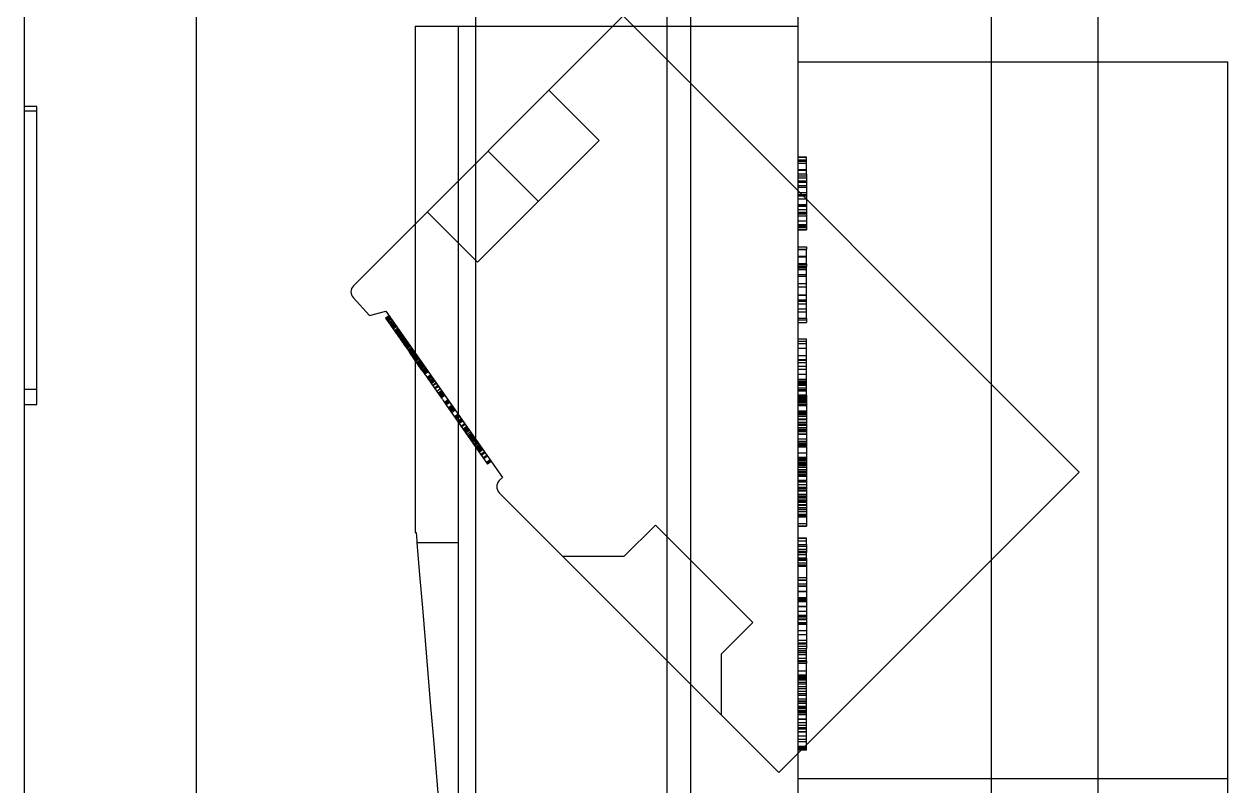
# Model space of a CAD drawing. Extents: x 0 to 233, y 0 to 414.
# Drawn here: x 7.96 to 35.79, y 175.58 to 193.18 of the extents above; entities that cross this region are included whole.
import ezdxf

# ---------------------------------------------------------------- set-up
doc = ezdxf.new("R2010")
doc.units = 0
doc.layers.add('-15N-THT. THIẾT BỊ ĐÓNG MỞ', color=40, linetype='CONTINUOUS')

# ---------------------------------------------------------------- blocks, each defined once
blk = doc.blocks.new('06 - N - SC VSD CHIẾU HÔNG ATV630U75~D11N4')
at = {"layer": '-15N-THT. THIẾT BỊ ĐÓNG MỞ'}
for p, q in [((-209.635, 171.658), (-209.635, -90.995)), ((-207.149, 28.805), (-207.149, -40.166)), ((-210.172, -92.34), (-210.172, 27.047)), ((-214.606, 26.814), (-214.606, -200.324)), ((-225.045, 25.324), (-225.045, -201.268)), ((-221.068, 15.019), (-221.068, -36.512)), ((-202.675, -40.489), (-202.675, 10.025)), ((-200.21, -40.489), (-200.21, 10.025)), ((-217.427, -19.814), (-211.192, -13.579)), ((-211.192, -13.579), (-200.647, -24.124)), ((-216.002, -13.819), (-207.149, -13.819)), ((-216.002, -13.819), (-216.002, -25.513)), ((-216.002, -13.819), (-216.002, -25.513)), ((-215.008, -13.819), (-215.008, -37.174)), ((-215.008, -13.819), (-215.008, -37.18)), ((-207.149, -13.819), (-207.149, -13.819)), ((-207.149, -14.639), (-207.149, -14.639)), ((-207.149, -14.639), (-197.207, -14.639)), ((-197.207, -33.182), (-197.207, -14.639)), ((-197.207, -14.639), (-197.207, -14.639)), ((-212.91, -15.297), (-211.75, -16.457)), ((-224.747, -15.669), (-225.045, -15.669)), ((-224.747, -15.783), (-225.045, -15.783)), ((-224.747, -22.557), (-224.747, -15.669)), ((-224.747, -15.669), (-224.747, -15.669)), ((-211.75, -16.457), (-214.562, -19.269)), ((-213.156, -17.863), (-214.316, -16.703)), ((-206.95, -16.84), (-207.149, -16.84)), ((-207.149, -16.84), (-206.95, -16.84)), ((-207.149, -16.84), (-206.95, -16.84)), ((-206.95, -16.916), (-207.149, -16.916)), ((-206.95, -16.935), (-207.149, -16.935)), ((-207.149, -16.935), (-206.95, -16.935)), ((-206.95, -16.94), (-207.149, -16.94)), ((-206.95, -17.233), (-206.95, -16.84)), ((-206.95, -16.989), (-207.149, -16.989)), ((-206.95, -16.993), (-207.149, -16.993)), ((-206.95, -17.136), (-207.149, -17.136)), ((-206.95, -17.145), (-207.149, -17.145)), ((-206.95, -17.153), (-207.149, -17.153)), ((-206.95, -17.233), (-207.149, -17.233)), ((-206.95, -17.233), (-206.95, -18.436)), ((-206.95, -17.283), (-207.149, -17.283)), ((-207.149, -17.319), (-206.95, -17.319)), ((-206.95, -17.398), (-207.149, -17.398)), ((-206.95, -17.404), (-207.149, -17.404)), ((-206.95, -17.414), (-207.149, -17.414)), ((-207.149, -17.418), (-206.95, -17.418)), ((-206.95, -17.508), (-207.149, -17.508)), ((-207.149, -17.535), (-206.95, -17.535)), ((-207.149, -17.656), (-206.95, -17.656)), ((-207.149, -17.702), (-206.95, -17.702)), ((-207.149, -17.74), (-206.95, -17.74)), ((-207.149, -17.74), (-206.95, -17.74)), ((-206.95, -17.811), (-207.149, -17.811)), ((-206.95, -17.944), (-207.149, -17.944)), ((-206.95, -17.962), (-207.149, -17.962)), ((-206.95, -17.985), (-207.149, -17.985)), ((-207.149, -18.05), (-206.95, -18.05)), ((-207.149, -18.05), (-206.95, -18.05)), ((-215.722, -18.109), (-214.562, -19.269)), ((-206.95, -18.123), (-207.149, -18.123)), ((-206.95, -18.154), (-207.149, -18.154)), ((-207.149, -18.156), (-206.95, -18.156)), ((-206.95, -18.203), (-207.149, -18.203)), ((-206.95, -18.322), (-207.149, -18.322)), ((-206.95, -18.409), (-207.149, -18.409)), ((-206.95, -18.416), (-207.149, -18.416)), ((-207.149, -18.436), (-206.95, -18.436)), ((-206.95, -18.468), (-207.149, -18.468)), ((-207.149, -18.504), (-206.95, -18.504)), ((-206.95, -18.525), (-207.149, -18.525)), ((-207.149, -18.525), (-206.95, -18.525)), ((-206.95, -18.436), (-206.95, -18.525)), ((-207.149, -18.912), (-207.149, -18.912)), ((-207.149, -18.912), (-206.95, -18.912)), ((-206.95, -18.912), (-206.95, -18.912)), ((-206.95, -18.912), (-206.95, -18.977)), ((-207.149, -18.977), (-206.95, -18.977)), ((-206.95, -18.979), (-207.149, -18.979)), ((-206.95, -19.141), (-207.149, -19.141)), ((-206.95, -19.155), (-207.149, -19.155)), ((-206.95, -19.308), (-206.95, -18.977)), ((-206.95, -19.308), (-207.149, -19.308)), ((-207.149, -19.334), (-206.95, -19.334)), ((-207.149, -19.373), (-207.149, -19.373)), ((-207.149, -19.373), (-206.95, -19.373)), ((-207.149, -19.402), (-207.149, -19.402)), ((-207.149, -19.402), (-206.95, -19.402)), ((-206.95, -19.445), (-207.149, -19.445)), ((-206.95, -19.308), (-206.95, -19.373)), ((-206.95, -19.373), (-206.95, -19.373)), ((-206.95, -20.572), (-206.95, -19.373)), ((-206.95, -19.402), (-206.95, -19.402)), ((-206.95, -19.559), (-207.149, -19.559)), ((-206.95, -19.604), (-207.149, -19.604)), ((-217.427, -19.814), (-217.427, -19.814)), ((-206.95, -19.771), (-207.149, -19.771)), ((-207.149, -19.838), (-206.95, -19.838)), ((-206.95, -20.034), (-207.149, -20.034)), ((-206.95, -20.041), (-207.149, -20.041)), ((-217.433, -20.089), (-217.433, -20.089)), ((-217.433, -20.089), (-217.057, -20.499)), ((-206.95, -20.145), (-207.149, -20.145)), ((-207.149, -20.173), (-207.149, -20.173)), ((-207.149, -20.173), (-206.95, -20.173)), ((-207.149, -20.173), (-206.95, -20.173)), ((-206.95, -20.242), (-207.149, -20.242)), ((-206.95, -20.173), (-206.95, -20.173)), ((-217.057, -20.499), (-216.68, -20.398)), ((-217.057, -20.499), (-217.057, -20.499)), ((-216.603, -20.508), (-216.684, -20.565)), ((-216.684, -20.565), (-216.684, -20.565)), ((-216.684, -20.565), (-216.481, -20.856)), ((-216.68, -20.398), (-216.68, -20.398)), ((-216.68, -20.398), (-213.985, -24.246)), ((-216.586, -20.532), (-216.667, -20.589)), ((-216.667, -20.589), (-216.667, -20.589)), ((-216.576, -20.546), (-216.657, -20.604)), ((-216.573, -20.55), (-216.655, -20.607)), ((-216.57, -20.555), (-216.651, -20.612)), ((-216.56, -20.57), (-216.641, -20.627)), ((-216.641, -20.627), (-216.56, -20.57)), ((-216.554, -20.577), (-216.636, -20.634)), ((-216.553, -20.58), (-216.634, -20.637)), ((-216.634, -20.637), (-216.553, -20.58)), ((-216.55, -20.583), (-216.632, -20.64)), ((-216.603, -20.508), (-216.603, -20.508)), ((-216.586, -20.532), (-216.586, -20.532)), ((-216.573, -20.55), (-216.573, -20.55)), ((-216.55, -20.583), (-216.55, -20.583)), ((-206.95, -20.354), (-207.149, -20.354)), ((-206.95, -20.421), (-207.149, -20.421)), ((-206.95, -20.572), (-207.149, -20.572)), ((-207.149, -20.598), (-206.95, -20.598)), ((-206.95, -20.572), (-206.95, -20.664)), ((-216.655, -20.607), (-216.655, -20.607)), ((-216.632, -20.64), (-216.632, -20.64)), ((-216.609, -20.673), (-216.527, -20.616)), ((-216.527, -20.616), (-216.608, -20.673)), ((-216.526, -20.617), (-216.608, -20.674)), ((-216.608, -20.674), (-216.608, -20.674)), ((-216.525, -20.619), (-216.607, -20.676)), ((-216.514, -20.634), (-216.596, -20.691)), ((-216.495, -20.662), (-216.577, -20.719)), ((-216.494, -20.663), (-216.576, -20.72)), ((-216.576, -20.72), (-216.576, -20.72)), ((-216.481, -20.683), (-216.562, -20.74)), ((-216.475, -20.69), (-216.557, -20.747)), ((-216.474, -20.692), (-216.555, -20.749)), ((-216.465, -20.704), (-216.547, -20.761)), ((-216.462, -20.709), (-216.543, -20.766)), ((-216.455, -20.719), (-216.537, -20.776)), ((-216.45, -20.726), (-216.532, -20.783)), ((-216.532, -20.783), (-216.532, -20.783)), ((-216.449, -20.727), (-216.531, -20.784)), ((-216.526, -20.617), (-216.526, -20.617)), ((-216.433, -20.75), (-216.515, -20.807)), ((-216.429, -20.757), (-216.51, -20.814)), ((-216.51, -20.814), (-216.51, -20.814)), ((-216.494, -20.663), (-216.494, -20.663)), ((-216.401, -20.796), (-216.482, -20.853)), ((-216.481, -20.856), (-216.399, -20.799)), ((-216.48, -20.856), (-216.481, -20.856)), ((-216.399, -20.799), (-216.48, -20.856)), ((-216.48, -20.856), (-216.48, -20.857)), ((-216.48, -20.857), (-216.479, -20.858)), ((-216.479, -20.858), (-216.477, -20.861)), ((-216.477, -20.861), (-216.474, -20.865)), ((-216.393, -20.808), (-216.474, -20.865)), ((-216.474, -20.865), (-216.393, -20.808)), ((-216.474, -20.865), (-216.471, -20.87)), ((-216.391, -20.811), (-216.472, -20.868)), ((-216.472, -20.868), (-216.472, -20.868)), ((-216.471, -20.87), (-216.466, -20.877)), ((-216.466, -20.877), (-216.461, -20.884)), ((-216.37, -20.841), (-216.451, -20.898)), ((-216.451, -20.898), (-216.37, -20.841)), ((-216.45, -20.726), (-216.45, -20.726)), ((-216.368, -20.843), (-216.45, -20.9)), ((-216.359, -20.856), (-216.44, -20.913)), ((-216.351, -20.867), (-216.433, -20.924)), ((-216.351, -20.867), (-216.433, -20.924)), ((-216.433, -20.924), (-216.351, -20.867)), ((-216.429, -20.757), (-216.429, -20.757)), ((-216.345, -20.876), (-216.427, -20.933)), ((-216.391, -20.811), (-216.391, -20.811)), ((-216.359, -20.856), (-216.359, -20.856)), ((-207.149, -20.664), (-207.149, -20.664)), ((-207.149, -20.664), (-206.95, -20.664)), ((-206.95, -20.664), (-206.95, -20.664)), ((-216.461, -20.884), (-216.455, -20.893)), ((-216.455, -20.893), (-216.447, -20.903)), ((-216.447, -20.903), (-216.439, -20.915)), ((-216.44, -20.913), (-216.44, -20.913)), ((-216.439, -20.915), (-216.431, -20.927)), ((-216.431, -20.927), (-216.421, -20.941)), ((-216.341, -20.882), (-216.423, -20.939)), ((-216.421, -20.941), (-216.41, -20.956)), ((-216.417, -20.947), (-216.335, -20.89)), ((-216.335, -20.89), (-216.416, -20.947)), ((-216.33, -20.898), (-216.411, -20.955)), ((-216.41, -20.957), (-216.328, -20.9)), ((-216.41, -20.956), (-216.399, -20.973)), ((-216.328, -20.9), (-216.409, -20.957)), ((-216.399, -20.973), (-216.387, -20.99)), ((-216.313, -20.922), (-216.394, -20.979)), ((-216.31, -20.926), (-216.391, -20.983)), ((-216.308, -20.928), (-216.39, -20.985)), ((-216.305, -20.933), (-216.387, -20.99)), ((-216.387, -20.99), (-216.376, -21.005)), ((-216.302, -20.937), (-216.384, -20.994)), ((-216.384, -20.994), (-216.302, -20.937)), ((-216.301, -20.938), (-216.383, -20.995)), ((-216.383, -20.995), (-216.383, -20.995)), ((-216.3, -20.941), (-216.381, -20.998)), ((-216.297, -20.944), (-216.379, -21.001)), ((-216.296, -20.947), (-216.377, -21.004)), ((-216.376, -21.005), (-216.366, -21.02)), ((-216.292, -20.952), (-216.373, -21.009)), ((-216.292, -20.952), (-216.373, -21.009)), ((-216.289, -20.956), (-216.371, -21.013)), ((-216.285, -20.961), (-216.367, -21.018)), ((-216.366, -21.02), (-216.355, -21.035)), ((-216.282, -20.967), (-216.363, -21.024)), ((-216.278, -20.972), (-216.359, -21.029)), ((-216.275, -20.976), (-216.357, -21.033)), ((-216.355, -21.035), (-216.343, -21.052)), ((-216.264, -20.991), (-216.346, -21.048)), ((-216.343, -21.052), (-216.332, -21.068)), ((-216.259, -20.999), (-216.34, -21.056)), ((-216.256, -21.003), (-216.338, -21.06)), ((-216.332, -21.068), (-216.32, -21.086)), ((-216.249, -21.013), (-216.33, -21.07)), ((-216.32, -21.086), (-216.307, -21.104)), ((-216.237, -21.03), (-216.319, -21.087)), ((-216.308, -20.928), (-216.313, -20.922)), ((-216.231, -21.039), (-216.313, -21.096)), ((-216.313, -21.096), (-216.313, -21.096)), ((-216.23, -21.04), (-216.312, -21.097)), ((-216.304, -20.934), (-216.308, -20.928)), ((-216.307, -21.104), (-216.294, -21.122)), ((-216.3, -20.941), (-216.304, -20.934)), ((-216.301, -20.938), (-216.301, -20.938)), ((-216.295, -20.948), (-216.3, -20.941)), ((-216.219, -21.057), (-216.3, -21.114)), ((-216.3, -21.114), (-216.3, -21.114)), ((-216.217, -21.059), (-216.299, -21.116)), ((-216.215, -21.062), (-216.296, -21.119)), ((-216.29, -20.955), (-216.295, -20.948)), ((-216.294, -21.122), (-216.281, -21.141)), ((-216.284, -20.963), (-216.29, -20.955)), ((-216.209, -21.071), (-216.29, -21.128)), ((-216.207, -21.074), (-216.288, -21.131)), ((-216.206, -21.074), (-216.288, -21.131)), ((-216.204, -21.077), (-216.286, -21.134)), ((-216.279, -20.97), (-216.284, -20.963)), ((-216.281, -21.141), (-216.268, -21.16)), ((-216.273, -20.978), (-216.279, -20.97)), ((-216.197, -21.087), (-216.279, -21.144)), ((-216.279, -21.144), (-216.197, -21.087)), ((-216.196, -21.088), (-216.278, -21.145)), ((-216.197, -21.088), (-216.278, -21.145)), ((-216.197, -21.088), (-216.278, -21.145)), ((-216.195, -21.091), (-216.276, -21.148)), ((-216.268, -20.987), (-216.273, -20.978)), ((-216.272, -21.153), (-216.191, -21.096)), ((-216.191, -21.097), (-216.272, -21.154)), ((-216.272, -21.154), (-216.191, -21.097)), ((-216.188, -21.1), (-216.269, -21.158)), ((-216.261, -20.995), (-216.268, -20.987)), ((-216.185, -21.105), (-216.266, -21.162)), ((-216.183, -21.107), (-216.265, -21.164)), ((-216.182, -21.108), (-216.264, -21.165)), ((-216.255, -21.005), (-216.261, -20.995)), ((-216.179, -21.113), (-216.261, -21.17)), ((-216.179, -21.114), (-216.26, -21.171)), ((-216.177, -21.116), (-216.258, -21.173)), ((-216.176, -21.117), (-216.258, -21.174)), ((-216.248, -21.014), (-216.255, -21.005)), ((-216.173, -21.122), (-216.255, -21.179)), ((-216.17, -21.126), (-216.252, -21.183)), ((-216.168, -21.129), (-216.249, -21.186)), ((-216.249, -21.186), (-216.168, -21.129)), ((-216.242, -21.024), (-216.248, -21.014)), ((-216.235, -21.034), (-216.242, -21.024)), ((-216.158, -21.143), (-216.239, -21.2)), ((-216.156, -21.147), (-216.237, -21.204)), ((-216.227, -21.044), (-216.235, -21.034)), ((-216.231, -21.039), (-216.231, -21.039)), ((-216.22, -21.055), (-216.227, -21.044)), ((-216.213, -21.065), (-216.22, -21.055)), ((-216.219, -21.057), (-216.219, -21.057)), ((-216.205, -21.076), (-216.213, -21.065)), ((-216.197, -21.087), (-216.205, -21.076)), ((-207.149, -21.044), (-206.95, -21.044)), ((-207.149, -21.044), (-206.95, -21.044)), ((-206.95, -21.102), (-207.149, -21.102)), ((-207.149, -21.147), (-206.95, -21.147)), ((-206.95, -22.341), (-206.95, -21.044)), ((-216.268, -21.16), (-216.254, -21.18)), ((-216.254, -21.18), (-216.24, -21.2)), ((-216.24, -21.2), (-216.226, -21.22)), ((-216.145, -21.161), (-216.227, -21.218)), ((-216.145, -21.162), (-216.226, -21.219)), ((-216.226, -21.22), (-216.211, -21.241)), ((-216.143, -21.164), (-216.225, -21.221)), ((-216.14, -21.169), (-216.221, -21.226)), ((-216.221, -21.226), (-216.221, -21.226)), ((-216.139, -21.171), (-216.22, -21.228)), ((-216.138, -21.172), (-216.219, -21.229)), ((-216.136, -21.175), (-216.217, -21.232)), ((-216.133, -21.178), (-216.215, -21.235)), ((-216.132, -21.18), (-216.214, -21.237)), ((-216.211, -21.241), (-216.196, -21.262)), ((-216.125, -21.19), (-216.207, -21.247)), ((-216.117, -21.201), (-216.199, -21.258)), ((-216.196, -21.262), (-216.181, -21.283)), ((-216.113, -21.207), (-216.195, -21.264)), ((-216.109, -21.213), (-216.191, -21.27)), ((-216.181, -21.283), (-216.166, -21.305)), ((-216.087, -21.244), (-216.169, -21.301)), ((-216.085, -21.248), (-216.166, -21.305)), ((-216.084, -21.249), (-216.166, -21.306)), ((-216.166, -21.305), (-216.151, -21.327)), ((-216.166, -21.306), (-216.166, -21.306)), ((-216.083, -21.25), (-216.165, -21.307)), ((-216.081, -21.253), (-216.163, -21.31)), ((-216.08, -21.254), (-216.162, -21.311)), ((-216.079, -21.256), (-216.161, -21.313)), ((-216.078, -21.258), (-216.159, -21.315)), ((-216.073, -21.264), (-216.155, -21.321)), ((-216.072, -21.266), (-216.154, -21.323)), ((-216.151, -21.327), (-216.136, -21.349)), ((-216.065, -21.277), (-216.146, -21.334)), ((-216.064, -21.277), (-216.145, -21.334)), ((-216.063, -21.279), (-216.144, -21.336)), ((-216.062, -21.281), (-216.143, -21.338)), ((-216.061, -21.282), (-216.142, -21.339)), ((-216.06, -21.284), (-216.141, -21.341)), ((-216.14, -21.169), (-216.14, -21.169)), ((-216.057, -21.288), (-216.138, -21.345)), ((-216.055, -21.291), (-216.136, -21.348)), ((-216.054, -21.292), (-216.136, -21.349)), ((-216.054, -21.292), (-216.136, -21.349)), ((-215.844, -21.765), (-216.136, -21.349)), ((-216.049, -21.3), (-216.13, -21.357)), ((-216.036, -21.317), (-216.118, -21.374)), ((-216.035, -21.319), (-216.116, -21.376)), ((-216.033, -21.322), (-216.114, -21.379)), ((-216.029, -21.327), (-216.111, -21.384)), ((-216.028, -21.329), (-216.109, -21.386)), ((-216.025, -21.334), (-216.106, -21.391)), ((-216.022, -21.337), (-216.104, -21.394)), ((-216.021, -21.338), (-216.103, -21.395)), ((-216.103, -21.395), (-216.103, -21.395)), ((-216.019, -21.341), (-216.101, -21.398)), ((-216.018, -21.342), (-216.1, -21.399)), ((-216.018, -21.343), (-216.099, -21.4)), ((-216.014, -21.348), (-216.096, -21.405)), ((-216.006, -21.361), (-216.087, -21.418)), ((-216.087, -21.418), (-216.087, -21.418)), ((-216.084, -21.249), (-216.084, -21.249)), ((-216.001, -21.367), (-216.083, -21.424)), ((-216.074, -21.264), (-216.079, -21.256)), ((-216.068, -21.272), (-216.074, -21.264)), ((-216.063, -21.279), (-216.068, -21.272)), ((-215.987, -21.388), (-216.068, -21.445)), ((-216.058, -21.285), (-216.063, -21.279)), ((-216.054, -21.292), (-216.058, -21.285)), ((-216.05, -21.297), (-216.054, -21.292)), ((-215.971, -21.41), (-216.053, -21.467)), ((-216.047, -21.302), (-216.05, -21.297)), ((-216.044, -21.306), (-216.047, -21.302)), ((-215.965, -21.418), (-216.047, -21.475)), ((-215.965, -21.419), (-216.046, -21.476)), ((-216.041, -21.31), (-216.044, -21.306)), ((-215.961, -21.424), (-216.043, -21.481)), ((-215.96, -21.426), (-216.042, -21.483)), ((-216.039, -21.313), (-216.041, -21.31)), ((-216.038, -21.315), (-216.039, -21.313)), ((-216.036, -21.317), (-216.038, -21.315)), ((-216.035, -21.318), (-216.036, -21.317)), ((-216.035, -21.319), (-216.035, -21.318)), ((-216.035, -21.319), (-216.035, -21.319)), ((-216.021, -21.338), (-216.021, -21.338)), ((-216.006, -21.361), (-216.006, -21.361)), ((-215.971, -21.41), (-215.971, -21.41)), ((-206.95, -21.265), (-207.149, -21.265)), ((-206.95, -21.433), (-207.149, -21.433)), ((-216.053, -21.467), (-216.053, -21.467)), ((-215.944, -21.449), (-216.026, -21.506)), ((-215.928, -21.472), (-216.009, -21.529)), ((-215.926, -21.474), (-216.008, -21.531)), ((-215.923, -21.479), (-216.004, -21.536)), ((-215.92, -21.483), (-216.002, -21.54)), ((-215.919, -21.484), (-216.001, -21.541)), ((-216.001, -21.541), (-216.001, -21.541)), ((-215.916, -21.489), (-215.998, -21.546)), ((-215.915, -21.49), (-215.997, -21.547)), ((-215.914, -21.492), (-215.995, -21.549)), ((-215.914, -21.492), (-215.995, -21.549)), ((-215.911, -21.496), (-215.992, -21.553)), ((-215.907, -21.502), (-215.988, -21.559)), ((-215.884, -21.534), (-215.966, -21.591)), ((-215.966, -21.591), (-215.966, -21.591)), ((-215.883, -21.535), (-215.965, -21.592)), ((-215.874, -21.549), (-215.955, -21.606)), ((-215.856, -21.574), (-215.938, -21.631)), ((-215.853, -21.579), (-215.934, -21.636)), ((-215.849, -21.585), (-215.93, -21.642)), ((-215.93, -21.642), (-215.93, -21.642)), ((-215.919, -21.484), (-215.919, -21.484)), ((-215.835, -21.605), (-215.916, -21.662)), ((-215.832, -21.608), (-215.914, -21.665)), ((-215.826, -21.617), (-215.907, -21.674)), ((-215.819, -21.628), (-215.9, -21.685)), ((-215.818, -21.629), (-215.899, -21.686)), ((-215.812, -21.638), (-215.893, -21.695)), ((-215.811, -21.639), (-215.892, -21.696)), ((-215.81, -21.64), (-215.891, -21.697)), ((-215.803, -21.65), (-215.885, -21.707)), ((-215.884, -21.534), (-215.884, -21.534)), ((-215.8, -21.654), (-215.881, -21.712)), ((-215.881, -21.712), (-215.881, -21.712)), ((-215.797, -21.659), (-215.878, -21.716)), ((-215.791, -21.667), (-215.873, -21.724)), ((-215.786, -21.674), (-215.868, -21.731)), ((-215.868, -21.731), (-215.786, -21.674)), ((-215.784, -21.677), (-215.866, -21.734)), ((-215.849, -21.585), (-215.849, -21.585)), ((-215.763, -21.708), (-215.844, -21.765)), ((-215.8, -21.654), (-215.8, -21.654)), ((-215.797, -21.659), (-215.797, -21.659)), ((-215.791, -21.667), (-215.791, -21.667)), ((-215.784, -21.677), (-215.784, -21.677)), ((-206.95, -21.529), (-207.149, -21.529)), ((-206.95, -21.537), (-207.149, -21.537)), ((-207.149, -21.537), (-206.95, -21.537)), ((-206.95, -21.594), (-207.149, -21.594)), ((-207.149, -21.672), (-206.95, -21.672)), ((-215.878, -21.716), (-215.878, -21.716)), ((-215.873, -21.724), (-215.873, -21.724)), ((-215.866, -21.734), (-215.866, -21.734)), ((-215.844, -21.765), (-215.836, -21.777)), ((-215.836, -21.777), (-215.828, -21.787)), ((-215.828, -21.787), (-215.822, -21.796)), ((-215.745, -21.733), (-215.826, -21.79)), ((-215.822, -21.796), (-215.816, -21.804)), ((-215.736, -21.746), (-215.817, -21.803)), ((-215.734, -21.748), (-215.816, -21.806)), ((-215.816, -21.804), (-215.812, -21.811)), ((-215.732, -21.751), (-215.814, -21.808)), ((-215.812, -21.811), (-215.808, -21.817)), ((-215.808, -21.817), (-215.805, -21.821)), ((-215.726, -21.76), (-215.807, -21.817)), ((-215.725, -21.761), (-215.807, -21.818)), ((-215.805, -21.821), (-215.802, -21.824)), ((-215.723, -21.764), (-215.804, -21.821)), ((-215.802, -21.824), (-215.801, -21.827)), ((-215.801, -21.827), (-215.8, -21.828)), ((-215.718, -21.771), (-215.8, -21.828)), ((-215.8, -21.828), (-215.797, -21.832)), ((-215.8, -21.828), (-215.8, -21.828)), ((-215.715, -21.775), (-215.797, -21.832)), ((-215.797, -21.832), (-215.79, -21.841)), ((-215.797, -21.832), (-215.797, -21.832)), ((-215.79, -21.841), (-215.782, -21.854)), ((-215.701, -21.796), (-215.782, -21.853)), ((-215.782, -21.854), (-215.771, -21.869)), ((-215.695, -21.804), (-215.777, -21.861)), ((-215.771, -21.869), (-215.758, -21.887)), ((-215.758, -21.887), (-215.743, -21.909)), ((-215.743, -21.909), (-215.726, -21.934)), ((-215.644, -21.877), (-215.726, -21.934)), ((-215.726, -21.934), (-215.706, -21.962)), ((-215.715, -21.775), (-215.715, -21.775)), ((-215.632, -21.894), (-215.713, -21.951)), ((-215.625, -21.905), (-215.706, -21.962)), ((-215.706, -21.962), (-215.695, -21.978)), ((-215.623, -21.908), (-215.704, -21.965)), ((-215.704, -21.965), (-215.704, -21.965)), ((-215.621, -21.91), (-215.702, -21.967)), ((-215.695, -21.978), (-215.682, -21.996)), ((-215.609, -21.927), (-215.691, -21.984)), ((-215.691, -21.984), (-215.691, -21.984)), ((-215.589, -21.956), (-215.67, -22.013)), ((-215.67, -22.013), (-215.589, -21.956)), ((-215.67, -22.013), (-215.589, -21.956)), ((-215.566, -21.989), (-215.647, -22.046)), ((-215.623, -21.908), (-215.623, -21.908)), ((-215.609, -21.927), (-215.609, -21.927)), ((-215.564, -21.991), (-215.566, -21.989)), ((-215.566, -21.989), (-215.566, -21.989)), ((-215.562, -21.994), (-215.564, -21.991)), ((-206.95, -21.752), (-207.149, -21.752)), ((-207.149, -21.861), (-206.95, -21.861)), ((-206.95, -21.867), (-207.149, -21.867)), ((-206.95, -21.982), (-207.149, -21.982)), ((-207.149, -21.982), (-206.95, -21.982)), ((-207.149, -21.982), (-206.95, -21.982)), ((-207.149, -21.991), (-206.95, -21.991)), ((-224.747, -22.21), (-225.045, -22.21)), ((-215.682, -21.996), (-215.67, -22.014)), ((-215.67, -22.014), (-215.656, -22.033)), ((-215.656, -22.033), (-215.642, -22.054)), ((-215.642, -22.054), (-215.627, -22.075)), ((-215.557, -22.002), (-215.638, -22.059)), ((-215.556, -22.003), (-215.637, -22.06)), ((-215.637, -22.06), (-215.637, -22.06)), ((-215.637, -22.06), (-215.428, -22.359)), ((-215.554, -22.005), (-215.636, -22.062)), ((-215.55, -22.012), (-215.631, -22.069)), ((-215.544, -22.019), (-215.626, -22.077)), ((-215.515, -22.061), (-215.596, -22.118)), ((-215.509, -22.07), (-215.591, -22.127)), ((-215.591, -22.127), (-215.591, -22.127)), ((-215.509, -22.071), (-215.59, -22.128)), ((-215.507, -22.073), (-215.589, -22.13)), ((-215.559, -21.999), (-215.562, -21.994)), ((-215.554, -22.005), (-215.559, -21.999)), ((-215.556, -22.003), (-215.556, -22.003)), ((-215.549, -22.013), (-215.554, -22.005)), ((-215.473, -22.122), (-215.554, -22.179)), ((-215.543, -22.022), (-215.549, -22.013)), ((-215.465, -22.133), (-215.547, -22.19)), ((-215.463, -22.136), (-215.544, -22.193)), ((-215.535, -22.032), (-215.543, -22.022)), ((-215.458, -22.143), (-215.539, -22.2)), ((-215.527, -22.045), (-215.535, -22.032)), ((-215.517, -22.058), (-215.527, -22.045)), ((-215.507, -22.073), (-215.517, -22.058)), ((-215.509, -22.07), (-215.509, -22.07)), ((-215.501, -22.081), (-215.507, -22.073)), ((-215.495, -22.09), (-215.501, -22.081)), ((-215.42, -22.198), (-215.501, -22.255)), ((-215.489, -22.099), (-215.495, -22.09)), ((-215.482, -22.109), (-215.489, -22.099)), ((-215.475, -22.119), (-215.482, -22.109)), ((-215.467, -22.129), (-215.475, -22.119)), ((-215.39, -22.239), (-215.472, -22.296)), ((-215.46, -22.14), (-215.467, -22.129)), ((-215.383, -22.251), (-215.464, -22.308)), ((-215.452, -22.151), (-215.46, -22.14)), ((-215.444, -22.162), (-215.452, -22.151)), ((-215.436, -22.174), (-215.444, -22.162)), ((-215.428, -22.185), (-215.436, -22.174)), ((-215.42, -22.197), (-215.428, -22.185)), ((-215.411, -22.21), (-215.42, -22.197)), ((-215.402, -22.222), (-215.411, -22.21)), ((-215.393, -22.235), (-215.402, -22.222)), ((-215.384, -22.248), (-215.393, -22.235)), ((-215.39, -22.239), (-215.39, -22.239)), ((-215.375, -22.262), (-215.384, -22.248)), ((-215.365, -22.275), (-215.375, -22.262)), ((-206.95, -22.035), (-207.149, -22.035)), ((-206.95, -22.067), (-207.149, -22.067)), ((-206.95, -22.074), (-207.149, -22.074)), ((-206.95, -22.081), (-207.149, -22.081)), ((-206.95, -22.108), (-207.149, -22.108)), ((-206.95, -22.118), (-207.149, -22.118)), ((-206.95, -22.182), (-207.149, -22.182)), ((-206.95, -22.218), (-207.149, -22.218)), ((-206.95, -22.234), (-207.149, -22.234)), ((-206.95, -22.242), (-207.149, -22.242)), ((-206.95, -22.242), (-207.149, -22.242)), ((-206.95, -22.25), (-207.149, -22.25)), ((-215.472, -22.296), (-215.472, -22.296)), ((-215.368, -22.271), (-215.45, -22.328)), ((-215.366, -22.275), (-215.447, -22.332)), ((-215.365, -22.276), (-215.446, -22.333)), ((-215.361, -22.281), (-215.443, -22.338)), ((-215.361, -22.282), (-215.442, -22.339)), ((-215.36, -22.282), (-215.442, -22.34)), ((-215.356, -22.289), (-215.437, -22.346)), ((-215.347, -22.302), (-215.428, -22.359)), ((-215.428, -22.359), (-215.428, -22.359)), ((-215.428, -22.359), (-215.409, -22.386)), ((-215.337, -22.315), (-215.419, -22.372)), ((-215.335, -22.318), (-215.417, -22.375)), ((-215.332, -22.323), (-215.413, -22.38)), ((-215.331, -22.324), (-215.413, -22.381)), ((-215.413, -22.381), (-215.413, -22.381)), ((-215.409, -22.386), (-215.391, -22.412)), ((-215.313, -22.35), (-215.394, -22.407)), ((-215.391, -22.412), (-215.373, -22.438)), ((-215.373, -22.438), (-215.355, -22.463)), ((-215.356, -22.289), (-215.365, -22.275)), ((-215.346, -22.303), (-215.356, -22.289)), ((-215.355, -22.463), (-215.338, -22.488)), ((-215.347, -22.302), (-215.347, -22.302)), ((-215.337, -22.316), (-215.346, -22.303)), ((-215.338, -22.488), (-215.321, -22.512)), ((-215.328, -22.329), (-215.337, -22.316)), ((-215.331, -22.324), (-215.331, -22.324)), ((-215.319, -22.341), (-215.328, -22.329)), ((-215.24, -22.454), (-215.322, -22.511)), ((-215.321, -22.512), (-215.304, -22.536)), ((-215.239, -22.456), (-215.32, -22.513)), ((-215.31, -22.354), (-215.319, -22.341)), ((-215.235, -22.461), (-215.317, -22.518)), ((-215.233, -22.464), (-215.315, -22.521)), ((-215.232, -22.465), (-215.314, -22.522)), ((-215.302, -22.366), (-215.31, -22.354)), ((-215.304, -22.536), (-215.288, -22.559)), ((-215.294, -22.378), (-215.302, -22.366)), ((-215.218, -22.486), (-215.299, -22.543)), ((-215.285, -22.389), (-215.294, -22.378)), ((-215.211, -22.496), (-215.292, -22.553)), ((-215.209, -22.499), (-215.29, -22.556)), ((-215.207, -22.501), (-215.289, -22.558)), ((-215.278, -22.401), (-215.285, -22.389)), ((-215.2, -22.511), (-215.281, -22.569)), ((-215.27, -22.412), (-215.278, -22.401)), ((-215.262, -22.423), (-215.27, -22.412)), ((-215.255, -22.433), (-215.262, -22.423)), ((-215.247, -22.444), (-215.255, -22.433)), ((-215.24, -22.454), (-215.247, -22.444)), ((-215.234, -22.463), (-215.24, -22.454)), ((-215.227, -22.473), (-215.234, -22.463)), ((-215.221, -22.482), (-215.227, -22.473)), ((-215.215, -22.49), (-215.221, -22.482)), ((-215.209, -22.499), (-215.215, -22.49)), ((-215.199, -22.513), (-215.209, -22.499)), ((-215.19, -22.526), (-215.199, -22.513)), ((-215.181, -22.538), (-215.19, -22.526)), ((-215.174, -22.548), (-215.181, -22.538)), ((-215.168, -22.557), (-215.174, -22.548)), ((-206.95, -22.341), (-207.149, -22.341)), ((-206.95, -22.344), (-207.149, -22.344)), ((-206.95, -22.346), (-207.149, -22.346)), ((-206.95, -22.371), (-207.149, -22.371)), ((-207.149, -22.373), (-206.95, -22.373)), ((-207.149, -22.373), (-206.95, -22.373)), ((-206.95, -22.41), (-207.149, -22.41)), ((-207.149, -22.415), (-206.95, -22.415)), ((-206.95, -22.421), (-207.149, -22.421)), ((-206.95, -22.433), (-207.149, -22.433)), ((-206.95, -22.453), (-207.149, -22.453)), ((-207.149, -22.477), (-206.95, -22.477)), ((-207.149, -22.483), (-206.95, -22.483)), ((-207.149, -22.501), (-207.149, -22.501)), ((-207.149, -22.501), (-206.95, -22.501)), ((-206.95, -22.341), (-206.95, -23.236)), ((-206.95, -22.501), (-206.95, -22.501)), ((-225.045, -22.557), (-224.747, -22.557)), ((-215.289, -22.558), (-214.325, -23.934)), ((-215.288, -22.559), (-215.273, -22.581)), ((-215.273, -22.581), (-215.258, -22.602)), ((-215.153, -22.579), (-215.234, -22.636)), ((-215.152, -22.58), (-215.233, -22.637)), ((-215.15, -22.583), (-215.231, -22.64)), ((-215.139, -22.598), (-215.221, -22.655)), ((-215.136, -22.602), (-215.218, -22.659)), ((-215.134, -22.605), (-215.216, -22.662)), ((-215.134, -22.606), (-215.215, -22.663)), ((-215.124, -22.62), (-215.205, -22.677)), ((-215.124, -22.62), (-215.205, -22.677)), ((-215.205, -22.677), (-215.205, -22.677)), ((-215.111, -22.639), (-215.192, -22.696)), ((-215.107, -22.645), (-215.188, -22.702)), ((-215.095, -22.661), (-215.177, -22.718)), ((-215.094, -22.663), (-215.175, -22.72)), ((-215.163, -22.564), (-215.168, -22.557)), ((-215.159, -22.57), (-215.163, -22.564)), ((-215.156, -22.575), (-215.159, -22.57)), ((-215.154, -22.578), (-215.156, -22.575)), ((-215.074, -22.691), (-215.156, -22.748)), ((-215.152, -22.579), (-215.154, -22.578)), ((-215.152, -22.58), (-215.152, -22.579)), ((-215.15, -22.583), (-215.152, -22.58)), ((-215.147, -22.586), (-215.15, -22.583)), ((-215.145, -22.589), (-215.147, -22.586)), ((-215.143, -22.592), (-215.145, -22.589)), ((-215.141, -22.595), (-215.143, -22.592)), ((-215.139, -22.598), (-215.141, -22.595)), ((-215.13, -22.612), (-215.139, -22.598)), ((-215.122, -22.623), (-215.13, -22.612)), ((-215.124, -22.62), (-215.124, -22.62)), ((-215.116, -22.632), (-215.122, -22.623)), ((-215.111, -22.638), (-215.116, -22.632)), ((-215.109, -22.642), (-215.111, -22.638)), ((-215.107, -22.644), (-215.109, -22.642)), ((-215.107, -22.645), (-215.107, -22.644)), ((-215.009, -22.785), (-215.09, -22.842)), ((-215.006, -22.788), (-215.087, -22.845)), ((-215.005, -22.79), (-215.086, -22.847)), ((-215.003, -22.792), (-215.085, -22.849)), ((-215.001, -22.796), (-215.082, -22.853)), ((-214.995, -22.804), (-215.076, -22.861)), ((-214.979, -22.827), (-215.06, -22.884)), ((-206.95, -22.55), (-207.149, -22.55)), ((-206.95, -22.562), (-207.149, -22.562)), ((-207.149, -22.568), (-206.95, -22.568)), ((-206.95, -22.586), (-207.149, -22.586)), ((-206.95, -22.709), (-207.149, -22.709)), ((-206.95, -22.736), (-207.149, -22.736)), ((-207.149, -22.758), (-206.95, -22.758)), ((-206.95, -22.763), (-207.149, -22.763)), ((-206.95, -22.769), (-207.149, -22.769)), ((-207.149, -22.79), (-206.95, -22.79)), ((-214.978, -22.828), (-215.06, -22.885)), ((-215.06, -22.885), (-215.06, -22.885)), ((-214.968, -22.843), (-215.049, -22.9)), ((-214.936, -22.889), (-215.017, -22.946)), ((-214.922, -22.908), (-215.004, -22.965)), ((-214.916, -22.917), (-214.998, -22.974)), ((-214.914, -22.92), (-214.995, -22.977)), ((-214.913, -22.921), (-214.995, -22.978)), ((-214.912, -22.922), (-214.994, -22.979)), ((-214.908, -22.929), (-214.989, -22.986)), ((-214.906, -22.932), (-214.987, -22.989)), ((-214.899, -22.942), (-214.98, -22.999)), ((-214.978, -22.828), (-214.978, -22.828)), ((-214.967, -22.844), (-214.968, -22.843)), ((-214.966, -22.845), (-214.967, -22.844)), ((-214.965, -22.847), (-214.966, -22.845)), ((-214.963, -22.85), (-214.965, -22.847)), ((-214.96, -22.853), (-214.963, -22.85)), ((-214.957, -22.858), (-214.96, -22.853)), ((-214.953, -22.864), (-214.957, -22.858)), ((-214.949, -22.87), (-214.953, -22.864)), ((-214.943, -22.878), (-214.949, -22.87)), ((-214.937, -22.886), (-214.943, -22.878)), ((-214.931, -22.896), (-214.937, -22.886)), ((-214.855, -23.003), (-214.937, -23.061)), ((-214.937, -23.06), (-214.855, -23.003)), ((-214.855, -23.004), (-214.936, -23.061)), ((-214.854, -23.006), (-214.935, -23.063)), ((-214.935, -23.063), (-214.935, -23.063)), ((-214.924, -22.906), (-214.931, -22.896)), ((-214.849, -23.013), (-214.93, -23.07)), ((-214.844, -23.02), (-214.925, -23.077)), ((-214.916, -22.917), (-214.924, -22.906)), ((-214.908, -22.929), (-214.916, -22.917)), ((-214.899, -22.942), (-214.908, -22.929)), ((-214.892, -22.952), (-214.899, -22.942)), ((-214.884, -22.963), (-214.892, -22.952)), ((-214.809, -23.07), (-214.89, -23.127)), ((-214.805, -23.076), (-214.886, -23.133)), ((-214.876, -22.975), (-214.884, -22.963)), ((-214.796, -23.088), (-214.878, -23.145)), ((-214.867, -22.987), (-214.876, -22.975)), ((-214.858, -23), (-214.867, -22.987)), ((-214.784, -23.105), (-214.866, -23.162)), ((-214.849, -23.013), (-214.858, -23)), ((-214.854, -23.006), (-214.854, -23.006)), ((-206.95, -22.837), (-207.149, -22.837)), ((-206.95, -22.898), (-207.149, -22.898)), ((-206.95, -22.903), (-207.149, -22.903)), ((-207.149, -22.906), (-206.95, -22.906)), ((-207.149, -22.965), (-207.149, -22.965)), ((-207.149, -22.965), (-206.95, -22.965)), ((-206.95, -22.976), (-207.149, -22.976)), ((-206.95, -23.012), (-207.149, -23.012)), ((-207.149, -23.038), (-206.95, -23.038)), ((-206.95, -23.098), (-207.149, -23.098)), ((-206.95, -23.1), (-207.149, -23.1)), ((-206.95, -22.965), (-206.95, -22.965)), ((-214.771, -23.123), (-214.853, -23.18)), ((-214.757, -23.144), (-214.838, -23.202)), ((-214.755, -23.146), (-214.837, -23.203)), ((-214.756, -23.146), (-214.837, -23.203)), ((-214.755, -23.147), (-214.837, -23.204)), ((-214.75, -23.154), (-214.831, -23.211)), ((-214.75, -23.154), (-214.831, -23.211)), ((-214.747, -23.158), (-214.829, -23.215)), ((-214.746, -23.16), (-214.827, -23.217)), ((-214.721, -23.195), (-214.802, -23.252)), ((-214.72, -23.197), (-214.801, -23.254)), ((-214.697, -23.229), (-214.779, -23.286)), ((-214.687, -23.244), (-214.768, -23.301)), ((-214.678, -23.256), (-214.76, -23.313)), ((-214.679, -23.256), (-214.76, -23.313)), ((-214.673, -23.264), (-214.754, -23.321)), ((-214.754, -23.321), (-214.673, -23.264)), ((-214.754, -23.321), (-214.673, -23.264)), ((-214.664, -23.277), (-214.746, -23.334)), ((-214.658, -23.285), (-214.739, -23.343)), ((-214.655, -23.289), (-214.737, -23.346)), ((-214.643, -23.306), (-214.725, -23.363)), ((-214.641, -23.309), (-214.723, -23.366)), ((-214.633, -23.321), (-214.714, -23.378)), ((-214.714, -23.378), (-214.714, -23.378)), ((-214.632, -23.323), (-214.713, -23.38)), ((-214.632, -23.323), (-214.713, -23.38)), ((-214.629, -23.326), (-214.711, -23.383)), ((-214.625, -23.332), (-214.707, -23.389)), ((-214.623, -23.335), (-214.704, -23.392)), ((-214.607, -23.358), (-214.689, -23.415)), ((-214.596, -23.374), (-214.678, -23.431)), ((-214.595, -23.375), (-214.677, -23.432)), ((-214.592, -23.379), (-214.674, -23.436)), ((-214.59, -23.382), (-214.672, -23.439)), ((-214.633, -23.321), (-214.633, -23.321)), ((-207.149, -23.132), (-206.95, -23.132)), ((-207.149, -23.132), (-206.95, -23.132)), ((-206.95, -23.156), (-207.149, -23.156)), ((-206.95, -23.179), (-207.149, -23.179)), ((-206.95, -23.19), (-207.149, -23.19)), ((-207.149, -23.236), (-206.95, -23.236)), ((-206.95, -23.253), (-207.149, -23.253)), ((-206.95, -23.358), (-207.149, -23.358)), ((-206.95, -23.236), (-206.95, -23.829)), ((-214.588, -23.385), (-214.67, -23.442)), ((-214.566, -23.417), (-214.647, -23.474)), ((-214.556, -23.43), (-214.638, -23.487)), ((-214.552, -23.437), (-214.633, -23.494)), ((-214.536, -23.459), (-214.618, -23.516)), ((-214.517, -23.487), (-214.598, -23.544)), ((-214.508, -23.499), (-214.59, -23.556)), ((-214.505, -23.504), (-214.586, -23.562)), ((-214.493, -23.522), (-214.574, -23.579)), ((-214.476, -23.545), (-214.557, -23.602)), ((-214.557, -23.602), (-214.557, -23.602)), ((-214.469, -23.555), (-214.551, -23.612)), ((-214.468, -23.556), (-214.55, -23.613)), ((-214.466, -23.56), (-214.547, -23.617)), ((-214.465, -23.561), (-214.547, -23.618)), ((-214.453, -23.578), (-214.535, -23.635)), ((-214.535, -23.635), (-214.535, -23.635)), ((-214.452, -23.58), (-214.533, -23.637)), ((-214.451, -23.58), (-214.533, -23.637)), ((-214.451, -23.581), (-214.533, -23.638)), ((-214.448, -23.585), (-214.53, -23.642)), ((-214.53, -23.642), (-214.53, -23.642)), ((-214.436, -23.603), (-214.517, -23.66)), ((-214.401, -23.653), (-214.482, -23.71)), ((-214.473, -23.549), (-214.476, -23.545)), ((-214.476, -23.545), (-214.476, -23.545)), ((-214.471, -23.552), (-214.473, -23.549)), ((-214.47, -23.554), (-214.471, -23.552)), ((-214.469, -23.555), (-214.47, -23.554)), ((-214.468, -23.556), (-214.469, -23.555)), ((-214.468, -23.556), (-214.468, -23.556)), ((-214.453, -23.578), (-214.453, -23.578)), ((-214.448, -23.585), (-214.448, -23.585)), ((-206.95, -23.41), (-207.149, -23.41)), ((-206.95, -23.416), (-207.149, -23.416)), ((-207.149, -23.448), (-207.149, -23.448)), ((-207.149, -23.448), (-206.95, -23.448)), ((-206.95, -23.453), (-207.149, -23.453)), ((-206.95, -23.486), (-207.149, -23.486)), ((-207.149, -23.498), (-206.95, -23.498)), ((-207.149, -23.498), (-206.95, -23.498)), ((-206.95, -23.509), (-207.149, -23.509)), ((-207.149, -23.512), (-206.95, -23.512)), ((-206.95, -23.536), (-207.149, -23.536)), ((-207.149, -23.536), (-206.95, -23.536)), ((-206.95, -23.448), (-206.95, -23.448)), ((-214.383, -23.678), (-214.464, -23.735)), ((-214.344, -23.734), (-214.425, -23.791)), ((-214.344, -23.734), (-214.425, -23.792)), ((-214.343, -23.736), (-214.424, -23.793)), ((-214.338, -23.743), (-214.419, -23.8)), ((-214.337, -23.744), (-214.419, -23.801)), ((-214.331, -23.753), (-214.412, -23.81)), ((-214.27, -23.839), (-214.352, -23.896)), ((-214.253, -23.864), (-214.335, -23.921)), ((-214.252, -23.865), (-214.334, -23.922)), ((-214.244, -23.877), (-214.325, -23.934)), ((-214.325, -23.934), (-214.325, -23.934)), ((-214.325, -23.934), (-214.325, -23.934)), ((-214.244, -23.877), (-214.244, -23.877)), ((-206.95, -23.68), (-207.149, -23.68)), ((-206.95, -23.785), (-207.149, -23.785)), ((-207.149, -23.785), (-206.95, -23.785)), ((-207.149, -23.785), (-206.95, -23.785)), ((-206.95, -23.818), (-207.149, -23.818)), ((-207.149, -23.818), (-206.95, -23.818)), ((-206.95, -23.829), (-207.149, -23.829)), ((-207.149, -23.84), (-206.95, -23.84)), ((-206.95, -23.847), (-207.149, -23.847)), ((-207.149, -23.852), (-206.95, -23.852)), ((-206.95, -23.858), (-207.149, -23.858)), ((-206.95, -23.901), (-207.149, -23.901)), ((-207.149, -23.912), (-207.149, -23.912)), ((-207.149, -23.912), (-206.95, -23.912)), ((-206.95, -23.939), (-207.149, -23.939)), ((-207.149, -23.939), (-206.95, -23.939)), ((-206.95, -23.829), (-206.95, -23.96)), ((-206.95, -23.912), (-206.95, -23.912)), ((-207.588, -31.065), (-200.647, -24.124)), ((-207.149, -23.96), (-206.95, -23.96)), ((-206.95, -23.968), (-207.149, -23.968)), ((-207.149, -23.998), (-206.95, -23.998)), ((-207.149, -24.004), (-206.95, -24.004)), ((-206.95, -24.068), (-207.149, -24.068)), ((-206.95, -24.108), (-207.149, -24.108)), ((-207.149, -24.132), (-206.95, -24.132)), ((-207.149, -24.175), (-206.95, -24.175)), ((-206.95, -24.177), (-207.149, -24.177)), ((-206.95, -24.184), (-207.149, -24.184)), ((-207.149, -24.184), (-206.95, -24.184)), ((-207.149, -24.196), (-206.95, -24.196)), ((-206.95, -23.96), (-206.95, -24.941)), ((-200.647, -24.124), (-200.647, -24.124)), ((-214.056, -24.316), (-213.985, -24.246)), ((-214.056, -24.316), (-214.056, -24.316)), ((-213.985, -24.246), (-213.985, -24.246)), ((-206.95, -24.222), (-207.149, -24.222)), ((-206.95, -24.225), (-207.149, -24.225)), ((-206.95, -24.317), (-207.149, -24.317)), ((-206.95, -24.333), (-207.149, -24.333)), ((-206.95, -24.336), (-207.149, -24.336)), ((-206.95, -24.354), (-207.149, -24.354)), ((-206.95, -24.411), (-207.149, -24.411)), ((-206.95, -24.414), (-207.149, -24.414)), ((-206.95, -24.48), (-207.149, -24.48)), ((-206.95, -24.488), (-207.149, -24.488)), ((-214.056, -24.598), (-214.056, -24.598)), ((-214.056, -24.598), (-207.588, -31.065)), ((-206.95, -24.515), (-207.149, -24.515)), ((-206.95, -24.555), (-207.149, -24.555)), ((-206.95, -24.562), (-207.149, -24.562)), ((-207.149, -24.63), (-206.95, -24.63)), ((-206.95, -24.647), (-207.149, -24.647)), ((-206.95, -24.656), (-207.149, -24.656)), ((-206.95, -24.695), (-207.149, -24.695)), ((-206.95, -24.719), (-207.149, -24.719)), ((-207.149, -24.763), (-206.95, -24.763)), ((-206.95, -24.776), (-207.149, -24.776)), ((-206.95, -24.808), (-207.149, -24.808)), ((-207.149, -24.818), (-206.95, -24.818)), ((-206.95, -24.821), (-207.149, -24.821)), ((-206.95, -24.879), (-207.149, -24.879)), ((-207.149, -24.879), (-206.95, -24.879)), ((-207.149, -24.879), (-206.95, -24.879)), ((-206.95, -24.889), (-207.149, -24.889)), ((-207.149, -24.941), (-206.95, -24.941)), ((-206.95, -24.984), (-207.149, -24.984)), ((-206.95, -24.993), (-207.149, -24.993)), ((-206.95, -25.039), (-207.149, -25.039)), ((-206.95, -24.941), (-206.95, -25.097)), ((-207.149, -25.097), (-206.95, -25.097)), ((-206.95, -25.104), (-207.149, -25.104)), ((-206.95, -25.107), (-207.149, -25.107)), ((-206.95, -25.117), (-207.149, -25.117)), ((-207.149, -25.147), (-206.95, -25.147)), ((-206.95, -25.148), (-207.149, -25.148)), ((-207.149, -25.148), (-206.95, -25.148)), ((-206.95, -25.15), (-207.149, -25.15)), ((-206.95, -25.153), (-207.149, -25.153)), ((-207.149, -25.153), (-206.95, -25.153)), ((-206.95, -25.317), (-207.149, -25.317)), ((-206.95, -25.097), (-206.95, -25.153)), ((-206.95, -25.153), (-206.95, -25.372)), ((-216.002, -25.513), (-215.98, -25.513)), ((-215.98, -25.513), (-215.977, -25.546)), ((-215.98, -25.513), (-215.98, -25.513)), ((-215.977, -25.546), (-215.974, -25.579)), ((-215.974, -25.579), (-215.971, -25.613)), ((-211.173, -26.074), (-210.442, -25.343)), ((-210.442, -25.343), (-210.442, -25.343)), ((-210.442, -25.343), (-208.192, -27.592)), ((-206.95, -25.372), (-207.149, -25.372)), ((-207.149, -25.372), (-206.95, -25.372)), ((-215.971, -25.613), (-215.969, -25.647)), ((-215.969, -25.647), (-215.966, -25.681)), ((-215.966, -25.681), (-215.963, -25.715)), ((-215.963, -25.715), (-215.96, -25.749)), ((-215.96, -25.749), (-215.008, -25.749)), ((-215.96, -25.749), (-215.898, -26.496)), ((-206.95, -25.646), (-207.149, -25.646)), ((-207.149, -25.646), (-206.95, -25.646)), ((-207.149, -25.646), (-206.95, -25.646)), ((-206.95, -25.714), (-207.149, -25.714)), ((-206.95, -25.715), (-207.149, -25.715)), ((-207.149, -25.793), (-207.149, -25.793)), ((-207.149, -25.793), (-206.95, -25.793)), ((-207.149, -25.793), (-206.95, -25.793)), ((-206.95, -25.837), (-207.149, -25.837)), ((-206.95, -25.793), (-206.95, -25.646)), ((-206.95, -25.793), (-206.95, -25.976)), ((-206.95, -25.793), (-206.95, -25.793)), ((-206.95, -25.793), (-206.95, -25.793)), ((-211.173, -26.074), (-212.579, -26.074)), ((-212.579, -26.074), (-212.579, -26.074)), ((-211.173, -26.074), (-211.173, -26.074)), ((-206.95, -25.911), (-207.149, -25.911)), ((-206.95, -25.912), (-207.149, -25.912)), ((-207.149, -25.949), (-206.95, -25.949)), ((-207.149, -25.976), (-206.95, -25.976)), ((-206.95, -26.035), (-207.149, -26.035)), ((-206.95, -26.107), (-207.149, -26.107)), ((-206.95, -26.133), (-207.149, -26.133)), ((-207.149, -26.139), (-206.95, -26.139)), ((-207.149, -26.156), (-207.149, -26.156)), ((-207.149, -26.156), (-206.95, -26.156)), ((-206.95, -26.107), (-206.95, -25.976)), ((-206.95, -26.107), (-206.95, -26.612)), ((-206.95, -26.156), (-206.95, -26.156)), ((-206.95, -26.222), (-207.149, -26.222)), ((-206.95, -26.222), (-207.149, -26.222)), ((-206.95, -26.272), (-207.149, -26.272)), ((-206.95, -26.304), (-207.149, -26.304)), ((-215.898, -26.496), (-215.835, -27.254)), ((-206.95, -26.561), (-207.149, -26.561)), ((-207.149, -26.612), (-206.95, -26.612)), ((-206.95, -26.627), (-207.149, -26.627)), ((-206.95, -26.712), (-207.149, -26.712)), ((-206.95, -26.713), (-207.149, -26.713)), ((-206.95, -26.612), (-206.95, -27.044)), ((-206.95, -26.755), (-207.149, -26.755)), ((-207.149, -26.755), (-206.95, -26.755)), ((-207.149, -26.755), (-206.95, -26.755)), ((-206.95, -26.881), (-207.149, -26.881)), ((-206.95, -26.884), (-207.149, -26.884)), ((-215.835, -27.254), (-215.771, -28.015)), ((-206.95, -27.029), (-207.149, -27.029)), ((-206.95, -27.029), (-207.149, -27.029)), ((-206.95, -27.044), (-207.149, -27.044)), ((-207.149, -27.044), (-206.95, -27.044)), ((-206.95, -27.05), (-207.149, -27.05)), ((-207.149, -27.052), (-206.95, -27.052)), ((-206.95, -27.09), (-207.149, -27.09)), ((-206.95, -27.11), (-207.149, -27.11)), ((-207.149, -27.11), (-206.95, -27.11)), ((-207.149, -27.11), (-206.95, -27.11)), ((-206.95, -27.223), (-207.149, -27.223)), ((-207.149, -27.228), (-206.95, -27.228)), ((-206.95, -27.044), (-206.95, -27.777)), ((-206.95, -27.338), (-207.149, -27.338)), ((-206.95, -27.338), (-207.149, -27.338)), ((-207.149, -27.43), (-206.95, -27.43)), ((-206.95, -27.446), (-207.149, -27.446)), ((-207.149, -27.446), (-206.95, -27.446)), ((-207.149, -27.446), (-206.95, -27.446)), ((-206.95, -27.495), (-207.149, -27.495)), ((-207.149, -27.523), (-206.95, -27.523)), ((-206.95, -27.535), (-207.149, -27.535)), ((-206.95, -27.536), (-207.149, -27.536)), ((-208.924, -28.324), (-208.192, -27.592)), ((-208.192, -27.592), (-208.192, -27.592)), ((-206.95, -27.603), (-207.149, -27.603)), ((-207.149, -27.603), (-206.95, -27.603)), ((-207.149, -27.603), (-206.95, -27.603)), ((-206.95, -27.639), (-207.149, -27.639)), ((-207.149, -27.777), (-206.95, -27.777)), ((-206.95, -27.777), (-206.95, -28.139)), ((-215.771, -28.015), (-215.708, -28.776)), ((-207.149, -27.873), (-206.95, -27.873)), ((-207.149, -28.001), (-207.149, -28.001)), ((-207.149, -28.001), (-206.95, -28.001)), ((-207.149, -28.069), (-206.95, -28.069)), ((-207.149, -28.091), (-206.95, -28.091)), ((-206.95, -28.001), (-206.95, -28.001)), ((-208.924, -28.324), (-208.924, -28.324)), ((-208.924, -28.324), (-208.924, -29.73)), ((-207.149, -28.139), (-206.95, -28.139)), ((-207.149, -28.139), (-207.149, -28.139)), ((-207.149, -28.195), (-206.95, -28.195)), ((-206.95, -28.249), (-207.149, -28.249)), ((-207.149, -28.285), (-206.95, -28.285)), ((-207.149, -28.334), (-206.95, -28.334)), ((-206.95, -28.337), (-207.149, -28.337)), ((-206.95, -28.139), (-206.95, -28.195)), ((-206.95, -28.139), (-206.95, -28.139)), ((-206.95, -28.481), (-206.95, -28.195)), ((-206.95, -28.424), (-207.149, -28.424)), ((-207.149, -28.475), (-206.95, -28.475)), ((-206.95, -28.481), (-207.149, -28.481)), ((-207.149, -28.492), (-206.95, -28.492)), ((-207.149, -28.499), (-206.95, -28.499)), ((-207.149, -28.535), (-207.149, -28.535)), ((-207.149, -28.535), (-206.95, -28.535)), ((-206.95, -28.481), (-206.95, -28.535)), ((-206.95, -28.492), (-206.95, -28.492)), ((-206.95, -30.546), (-206.95, -28.535)), ((-206.95, -28.535), (-206.95, -28.535)), ((-215.708, -28.776), (-215.645, -29.537)), ((-206.95, -28.717), (-207.149, -28.717)), ((-206.95, -28.816), (-207.149, -28.816)), ((-206.95, -28.833), (-207.149, -28.833)), ((-206.95, -28.841), (-207.149, -28.841)), ((-206.95, -28.858), (-207.149, -28.858)), ((-206.95, -28.861), (-207.149, -28.861)), ((-207.149, -28.885), (-206.95, -28.885)), ((-207.149, -28.89), (-206.95, -28.89)), ((-207.149, -28.915), (-206.95, -28.915)), ((-206.95, -28.926), (-207.149, -28.926)), ((-206.95, -28.984), (-207.149, -28.984)), ((-206.95, -29.019), (-207.149, -29.019)), ((-206.95, -29.079), (-207.149, -29.079)), ((-206.95, -29.129), (-207.149, -29.129)), ((-206.95, -29.187), (-207.149, -29.187)), ((-207.149, -29.238), (-206.95, -29.238)), ((-207.149, -29.274), (-206.95, -29.274)), ((-207.149, -29.358), (-206.95, -29.358)), ((-207.149, -29.409), (-206.95, -29.409)), ((-206.95, -29.432), (-207.149, -29.432)), ((-206.95, -29.468), (-207.149, -29.468)), ((-215.645, -29.537), (-215.581, -30.299)), ((-208.924, -29.73), (-208.924, -29.73)), ((-206.95, -29.534), (-207.149, -29.534)), ((-206.95, -29.557), (-207.149, -29.557)), ((-206.95, -29.59), (-207.149, -29.59)), ((-207.149, -29.632), (-206.95, -29.632)), ((-206.95, -29.657), (-207.149, -29.657)), ((-207.149, -29.682), (-206.95, -29.682)), ((-206.95, -29.692), (-207.149, -29.692)), ((-206.95, -29.731), (-207.149, -29.731)), ((-206.95, -29.828), (-207.149, -29.828)), ((-207.149, -29.832), (-206.95, -29.832)), ((-206.95, -29.917), (-207.149, -29.917)), ((-206.95, -29.976), (-207.149, -29.976)), ((-206.95, -30.026), (-207.149, -30.026)), ((-207.149, -30.048), (-206.95, -30.048)), ((-207.149, -30.055), (-206.95, -30.055)), ((-215.581, -30.299), (-215.517, -31.063)), ((-207.149, -30.123), (-206.95, -30.123)), ((-206.95, -30.125), (-207.149, -30.125)), ((-207.149, -30.212), (-206.95, -30.212)), ((-207.149, -30.213), (-206.95, -30.213)), ((-206.95, -30.302), (-207.149, -30.302)), ((-206.95, -30.354), (-207.149, -30.354)), ((-207.149, -30.457), (-206.95, -30.457)), ((-206.95, -30.478), (-207.149, -30.478)), ((-207.149, -30.492), (-206.95, -30.492)), ((-206.95, -30.492), (-207.149, -30.492)), ((-207.149, -30.517), (-206.95, -30.517)), ((-206.95, -30.539), (-207.149, -30.539)), ((-207.149, -30.546), (-207.149, -30.546)), ((-206.95, -30.546), (-207.149, -30.546)), ((-206.95, -30.546), (-206.95, -30.546)), ((-215.517, -31.063), (-215.454, -31.827)), ((-207.588, -31.065), (-207.588, -31.065)), ((-207.149, -31.202), (-207.149, -31.202)), ((-207.149, -31.202), (-197.207, -31.202)), ((-197.207, -31.202), (-197.207, -31.202))]:
    blk.add_line(p, q, dxfattribs=at)
for centre, end in [((-217.287, -19.955), 222.5001), ((-213.915, -24.457), 225)]:
    blk.add_arc(centre, 0.199, 135, end, dxfattribs=at)

msp = doc.modelspace()

# ---------------------------------------------------------------- block references
msp.add_blockref('06 - N - SC VSD CHIẾU HÔNG ATV630U75~D11N4', (233, 206.951))

doc.saveas('drawing.dxf')
